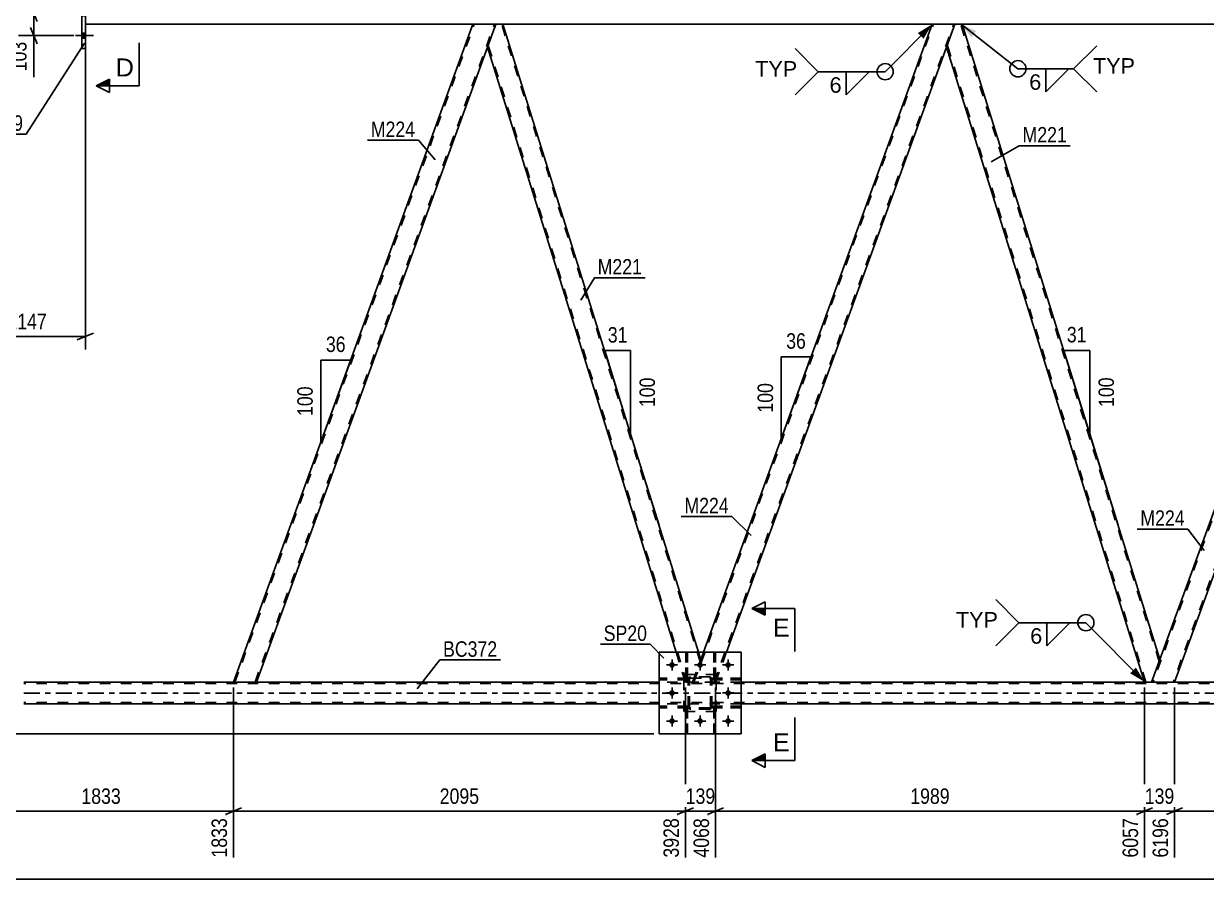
# Model space of a CAD drawing. Header units: millimetres. Extents: x 0 to 841, y 0 to 594.
# Drawn here: x 110 to 329.3, y 302.4 to 461.1 of the extents above; entities that cross this region are included whole.
import ezdxf

# ---------------------------------------------------------------- set-up
doc = ezdxf.new("R2010")
doc.units = ezdxf.units.MM
doc.linetypes.add('DXK_LINE_DOT2', pattern=[3.9198, 1.9599, -1.9599])
doc.linetypes.add('DXK_LINE_DOT3', pattern=[5.9187, 2.979, -0.9799, 0.9799, -0.9799])
doc.styles.add('Arial', font='ARIAL.TTF', dxfattribs={"height": 0.2})
doc.styles.add('Arial Narrow', font='ARIALN.TTF', dxfattribs={"height": 0.2})

# ---------------------------------------------------------------- blocks, each defined once
blk = doc.blocks.new('Part-318893565-3377 - 3250')
at = {"color": 2, "linetype": 'Continuous'}
for p, q in [((197.55, 460.98), (196, 456.73)), ((198.87, 460.98), (197.55, 460.98)), ((235.15, 344.59), (198.87, 460.98)), ((230.96, 344.59), (196, 456.73))]:
    blk.add_line(p, q, dxfattribs=at)
at = {"color": 7, "linetype": 'DXK_LINE_DOT2'}
for p, q in [((235.43, 342.86), (198.62, 460.98)), ((232.96, 338.98), (196.14, 457.1)), ((232.7, 338.98), (230.96, 344.59)), ((235.57, 343.23), (235.15, 344.59)), ((234.02, 338.98), (235.57, 343.23)), ((232.7, 338.98), (234.02, 338.98))]:
    blk.add_line(p, q, dxfattribs=at)
blk = doc.blocks.new('Part-318893565-3392 - 3250')
at = {"color": 2, "linetype": 'Continuous'}
for p, q in [((148.89, 338.98), (193.29, 460.98)), ((197.55, 460.98), (193.29, 460.98)), ((153.14, 338.98), (196, 456.73)), ((152.83, 338.98), (148.89, 338.98)), ((153.11, 338.98), (152.83, 338.98)), ((153.14, 338.98), (153.11, 338.98))]:
    blk.add_line(p, q, dxfattribs=at)
at = {"color": 7, "linetype": 'DXK_LINE_DOT2'}
for p, q in [((149.14, 338.98), (193.55, 460.98)), ((152.89, 338.98), (197.29, 460.98)), ((196, 456.73), (197.55, 460.98)), ((152.83, 338.98), (152.99, 338.98))]:
    blk.add_line(p, q, dxfattribs=at)
blk = doc.blocks.new('Part-318893565-3621 - 3250')
at = {"color": 7, "linetype": 'DXK_LINE_DOT2'}
for p, q in [((233.22, 339.75), (227.82, 339.75)), ((227.82, 339.75), (227.82, 339.43)), ((233.22, 339.43), (227.82, 339.43)), ((232.62, 339.43), (232.62, 339.75)), ((233.22, 339.43), (233.22, 339.75))]:
    blk.add_line(p, q, dxfattribs=at)
blk = doc.blocks.new('Part-318893565-3443 - 3250')
at = {"color": 2, "linetype": 'Continuous'}
for p, q in [((148.89, 338.98), (110.03, 338.98)), ((227.82, 338.98), (153.14, 338.98)), ((317.84, 338.98), (243.02, 338.98)), ((398.09, 338.98), (323.41, 338.98)), ((227.82, 334.98), (110.03, 334.98)), ((398.09, 334.98), (243.02, 334.98))]:
    blk.add_line(p, q, dxfattribs=at)
at = {"color": 7, "linetype": 'DXK_LINE_DOT2'}
for p, q in [((717.95, 338.74), (110.03, 338.74)), ((153.14, 338.98), (148.89, 338.98)), ((243.02, 338.98), (227.82, 338.98)), ((323.41, 338.98), (317.84, 338.98)), ((717.95, 335.22), (110.03, 335.22)), ((243.02, 334.98), (227.82, 334.98))]:
    blk.add_line(p, q, dxfattribs=at)
at = {"color": 7, "linetype": 'DXK_LINE_DOT3'}
blk.add_line((110.03, 336.98), (717.95, 336.98), dxfattribs=at)
blk = doc.blocks.new('Part-318893565-3609 - 3250')
at = {"color": 7, "linetype": 'DXK_LINE_DOT2'}
for p, q in [((232.78, 339.74), (232.78, 344.59)), ((232.78, 344.59), (233.1, 344.59)), ((233.1, 344.59), (233.1, 339.74)), ((232.78, 340.34), (233.1, 340.34)), ((233.1, 339.74), (232.78, 339.74))]:
    blk.add_line(p, q, dxfattribs=at)
blk = doc.blocks.new('Part-318893565-3587 - 3250')
at = {"color": 7, "linetype": 'DXK_LINE_DOT2'}
for p, q in [((233.52, 339.95), (233.7, 339.99)), ((233.7, 339.99), (233.52, 339.95)), ((237.14, 339.99), (233.7, 339.99)), ((237.14, 339.99), (237.33, 339.95)), ((237.33, 339.95), (237.14, 339.99)), ((233.22, 339.51), (233.26, 339.69)), ((233.26, 339.69), (233.22, 339.51)), ((233.22, 334.47), (233.22, 339.51)), ((233.46, 339.51), (233.48, 339.6)), ((233.46, 334.47), (233.46, 339.51)), ((233.48, 339.6), (233.53, 339.68)), ((233.53, 339.68), (233.61, 339.73)), ((233.61, 339.73), (233.7, 339.75)), ((233.7, 339.75), (237.14, 339.75)), ((237.14, 339.75), (237.23, 339.73)), ((237.23, 339.73), (237.31, 339.68)), ((237.31, 339.68), (237.36, 339.6)), ((237.36, 339.6), (237.38, 339.51)), ((237.38, 334.47), (237.38, 339.51)), ((237.59, 339.69), (237.62, 339.51)), ((237.62, 339.51), (237.59, 339.69)), ((237.62, 334.47), (237.62, 339.51)), ((233.26, 334.28), (233.22, 334.47)), ((233.22, 334.47), (233.26, 334.28)), ((233.48, 334.37), (233.46, 334.47)), ((233.53, 334.3), (233.48, 334.37)), ((233.7, 333.99), (233.52, 334.02)), ((233.52, 334.02), (233.7, 333.99)), ((233.61, 334.24), (233.53, 334.3)), ((233.7, 334.23), (233.61, 334.24)), ((237.14, 334.23), (233.7, 334.23)), ((237.14, 333.99), (233.7, 333.99)), ((237.23, 334.24), (237.14, 334.23)), ((237.33, 334.02), (237.14, 333.99)), ((237.14, 333.99), (237.33, 334.02)), ((237.31, 334.3), (237.23, 334.24)), ((237.36, 334.37), (237.31, 334.3)), ((237.38, 334.47), (237.36, 334.37)), ((237.62, 334.47), (237.59, 334.28)), ((237.59, 334.28), (237.62, 334.47))]:
    blk.add_line(p, q, dxfattribs=at)
at = {"color": 7, "linetype": 'DXK_LINE_DOT3'}
blk.add_line((235.42, 336.99), (235.42, 336.99), dxfattribs=at)
at = {"color": 7, "linetype": 'DXK_LINE_DOT2'}
for centre, start, end in [((233.7, 339.51), 112.5, 157.5), ((233.7, 339.51), 112.5, 157.5), ((237.14, 339.51), 22.5, 67.5), ((237.14, 339.51), 22.5, 67.5), ((233.7, 334.47), 202.5, 247.5), ((233.7, 334.47), 202.5, 247.5), ((237.14, 334.47), 292.5, 337.5), ((237.14, 334.47), 292.5, 337.5)]:
    blk.add_arc(centre, 0.48, start, end, dxfattribs=at)
blk = doc.blocks.new('Part-318893565-3475 - 3250')
at = {"color": 7, "linetype": 'DXK_LINE_DOT2'}
for p, q in [((238.3, 334.22), (237.98, 334.22)), ((237.98, 334.22), (237.98, 329.39)), ((237.98, 333.62), (238.3, 333.62)), ((238.3, 329.39), (238.3, 334.22)), ((237.98, 329.39), (238.3, 329.39))]:
    blk.add_line(p, q, dxfattribs=at)
blk = doc.blocks.new('Part-318893565-3476 - 3250')
at = {"color": 7, "linetype": 'DXK_LINE_DOT2'}
for p, q in [((233.1, 334.22), (232.78, 334.22)), ((232.78, 334.22), (232.78, 329.39)), ((232.78, 333.62), (233.1, 333.62)), ((233.1, 329.39), (233.1, 334.22)), ((232.78, 329.39), (233.1, 329.39))]:
    blk.add_line(p, q, dxfattribs=at)
blk = doc.blocks.new('Bolt-318893565-3637 - 3250')
at = {"linetype": 'Continuous'}
for points in [[(230.74, 342.19, -1), (229.7, 342.19, -1)], [(235.94, 342.19, -1), (234.9, 342.19, -1)], [(241.14, 342.19, -1), (240.1, 342.19, -1)], [(230.74, 336.99, -1), (229.7, 336.99, -1)], [(241.14, 336.99, -1), (240.1, 336.99, -1)], [(230.74, 331.79, -1), (229.7, 331.79, -1)], [(235.94, 331.79, -1), (234.9, 331.79, -1)], [(241.14, 331.79, -1), (240.1, 331.79, -1)]]:
    blk.add_hatch(color=1, dxfattribs=at).paths.add_polyline_path(points)
at = {"color": 1, "linetype": 'Continuous'}
for p, q in [((231.26, 342.19), (229.18, 342.19)), ((230.22, 343.23), (230.22, 341.15)), ((236.46, 342.19), (234.38, 342.19)), ((235.42, 343.23), (235.42, 341.15)), ((241.66, 342.19), (239.58, 342.19)), ((240.62, 343.23), (240.62, 341.15)), ((230.22, 338.03), (230.22, 335.95)), ((240.62, 338.03), (240.62, 335.95)), ((231.26, 336.99), (229.18, 336.99)), ((241.66, 336.99), (239.58, 336.99)), ((231.26, 331.79), (229.18, 331.79)), ((230.22, 332.83), (230.22, 330.75)), ((236.46, 331.79), (234.38, 331.79)), ((235.42, 332.83), (235.42, 330.75)), ((241.66, 331.79), (239.58, 331.79)), ((240.62, 332.83), (240.62, 330.75))]:
    blk.add_line(p, q, dxfattribs=at)
blk = doc.blocks.new('Part-318893565-3631 - 3250')
at = {"color": 7, "linetype": 'DXK_LINE_DOT2'}
for p, q in [((233.22, 339.75), (227.82, 339.75)), ((227.82, 339.43), (227.82, 339.75)), ((233.22, 339.43), (227.82, 339.43)), ((232.62, 339.43), (232.62, 339.75)), ((233.22, 339.75), (233.22, 339.43))]:
    blk.add_line(p, q, dxfattribs=at)
blk = doc.blocks.new('Part-318893565-3627 - 3250')
at = {"color": 7, "linetype": 'DXK_LINE_DOT2'}
for p, q in [((243.02, 339.75), (237.62, 339.75)), ((237.62, 339.75), (237.62, 339.43)), ((237.62, 339.43), (243.02, 339.43)), ((238.22, 339.43), (238.22, 339.75)), ((243.02, 339.43), (243.02, 339.75))]:
    blk.add_line(p, q, dxfattribs=at)
blk = doc.blocks.new('Part-318893565-3511 - 3250')
at = {"color": 7, "linetype": 'DXK_LINE_DOT2'}
for p, q in [((237.98, 344.59), (237.98, 339.74)), ((238.3, 344.59), (237.98, 344.59)), ((238.3, 339.74), (238.3, 344.59)), ((237.98, 340.34), (238.3, 340.34)), ((237.98, 339.74), (238.3, 339.74))]:
    blk.add_line(p, q, dxfattribs=at)
blk = doc.blocks.new('Part-318893565-3512 - 3250')
at = {"color": 7, "linetype": 'DXK_LINE_DOT2'}
for p, q in [((232.78, 344.59), (232.78, 339.74)), ((233.1, 344.59), (232.78, 344.59)), ((233.1, 339.74), (233.1, 344.59)), ((232.78, 340.34), (233.1, 340.34)), ((232.78, 339.74), (233.1, 339.74))]:
    blk.add_line(p, q, dxfattribs=at)
blk = doc.blocks.new('Part-318893565-3517 - 3250')
at = {"color": 2, "linetype": 'Continuous'}
for p, q in [((121.43, 469.48), (120.79, 469.48)), ((120.79, 456.48), (120.79, 469.48)), ((121.43, 469.48), (121.43, 456.48)), ((121.43, 456.48), (120.79, 456.48))]:
    blk.add_line(p, q, dxfattribs=at)
blk = doc.blocks.new('Part-318893565-3518 - 3250')
at = {"color": 7, "linetype": 'DXK_LINE_DOT2'}
for p, q in [((238.42, 340.39), (232.42, 340.39)), ((232.42, 333.59), (232.42, 340.39)), ((238.42, 333.59), (238.42, 340.39)), ((238.42, 333.59), (232.42, 333.59))]:
    blk.add_line(p, q, dxfattribs=at)
blk = doc.blocks.new('Part-318893565-3519 - 3250')
at = {"color": 7, "linetype": 'DXK_LINE_DOT2'}
for p, q in [((233.52, 339.95), (233.7, 339.99)), ((233.7, 339.99), (233.52, 339.95)), ((237.14, 339.99), (233.7, 339.99)), ((237.14, 339.99), (237.33, 339.95)), ((237.33, 339.95), (237.14, 339.99)), ((233.22, 339.51), (233.26, 339.69)), ((233.26, 339.69), (233.22, 339.51)), ((233.22, 334.47), (233.22, 339.51)), ((233.46, 339.51), (233.48, 339.6)), ((233.46, 334.47), (233.46, 339.51)), ((233.48, 339.6), (233.53, 339.68)), ((233.53, 339.68), (233.61, 339.73)), ((233.61, 339.73), (233.7, 339.75)), ((233.7, 339.75), (237.14, 339.75)), ((237.14, 339.75), (237.23, 339.73)), ((237.23, 339.73), (237.31, 339.68)), ((237.31, 339.68), (237.36, 339.6)), ((237.36, 339.6), (237.38, 339.51)), ((237.38, 334.47), (237.38, 339.51)), ((237.59, 339.69), (237.62, 339.51)), ((237.62, 339.51), (237.59, 339.69)), ((237.62, 334.47), (237.62, 339.51)), ((233.26, 334.28), (233.22, 334.47)), ((233.22, 334.47), (233.26, 334.28)), ((233.48, 334.37), (233.46, 334.47)), ((233.53, 334.3), (233.48, 334.37)), ((233.7, 333.99), (233.52, 334.02)), ((233.52, 334.02), (233.7, 333.99)), ((233.61, 334.24), (233.53, 334.3)), ((233.7, 334.23), (233.61, 334.24)), ((237.14, 334.23), (233.7, 334.23)), ((237.14, 333.99), (233.7, 333.99)), ((237.23, 334.24), (237.14, 334.23)), ((237.33, 334.02), (237.14, 333.99)), ((237.14, 333.99), (237.33, 334.02)), ((237.31, 334.3), (237.23, 334.24)), ((237.36, 334.37), (237.31, 334.3)), ((237.38, 334.47), (237.36, 334.37)), ((237.62, 334.47), (237.59, 334.28)), ((237.59, 334.28), (237.62, 334.47))]:
    blk.add_line(p, q, dxfattribs=at)
at = {"color": 7, "linetype": 'DXK_LINE_DOT3'}
blk.add_line((235.42, 336.99), (235.42, 336.99), dxfattribs=at)
at = {"color": 7, "linetype": 'DXK_LINE_DOT2'}
for centre, start, end in [((233.7, 339.51), 112.5, 157.5), ((233.7, 339.51), 112.5, 157.5), ((237.14, 339.51), 22.5, 67.5), ((237.14, 339.51), 22.5, 67.5), ((233.7, 334.47), 202.5, 247.5), ((233.7, 334.47), 202.5, 247.5), ((237.14, 334.47), 292.5, 337.5), ((237.14, 334.47), 292.5, 337.5)]:
    blk.add_arc(centre, 0.48, start, end, dxfattribs=at)
blk = doc.blocks.new('Part-318893565-3529 - 3250')
at = {"color": 7, "linetype": 'DXK_LINE_DOT2'}
for p, q in [((233.22, 334.55), (227.82, 334.55)), ((227.82, 334.55), (227.82, 334.23)), ((233.22, 334.23), (227.82, 334.23)), ((232.62, 334.23), (232.62, 334.55)), ((233.22, 334.23), (233.22, 334.55))]:
    blk.add_line(p, q, dxfattribs=at)
blk = doc.blocks.new('Part-318893565-3534 - 3250')
at = {"color": 2, "linetype": 'Continuous'}
for p, q in [((243.02, 344.59), (227.82, 344.59)), ((227.82, 344.59), (227.82, 329.39)), ((243.02, 344.59), (243.02, 329.39)), ((243.02, 329.39), (227.82, 329.39))]:
    blk.add_line(p, q, dxfattribs=at)
blk = doc.blocks.new('Part-318893565-3537 - 3250')
at = {"color": 7, "linetype": 'DXK_LINE_DOT2'}
for p, q in [((237.98, 339.74), (237.98, 344.59)), ((237.98, 344.59), (238.3, 344.59)), ((238.3, 344.59), (238.3, 339.74)), ((237.98, 340.34), (238.3, 340.34)), ((238.3, 339.74), (237.98, 339.74))]:
    blk.add_line(p, q, dxfattribs=at)
blk = doc.blocks.new('Part-318893565-3659 - 3250')
at = {"color": 7, "linetype": 'DXK_LINE_DOT2'}
for p, q in [((121.43, 460.98), (121.43, 464.98)), ((198.87, 460.98), (193.29, 460.98)), ((284, 460.98), (278.43, 460.98))]:
    blk.add_line(p, q, dxfattribs=at)
at = {"color": 2, "linetype": 'Continuous'}
for p, q in [((193.29, 460.98), (121.43, 460.98)), ((278.43, 460.98), (198.87, 460.98)), ((363.56, 460.98), (284, 460.98))]:
    blk.add_line(p, q, dxfattribs=at)
blk = doc.blocks.new('Part-318893565-3542 - 3250')
at = {"color": 7, "linetype": 'DXK_LINE_DOT2'}
for p, q in [((234.28, 338.98), (278.68, 460.98)), ((238.02, 338.98), (282.43, 460.98)), ((282.68, 460.98), (281.14, 456.73)), ((234.02, 338.98), (236.06, 344.59)), ((238.28, 338.98), (240.32, 344.59)), ((238.28, 338.98), (234.02, 338.98))]:
    blk.add_line(p, q, dxfattribs=at)
at = {"color": 2, "linetype": 'Continuous'}
for p, q in [((236.06, 344.59), (278.43, 460.98)), ((278.43, 460.98), (282.68, 460.98)), ((240.32, 344.59), (281.14, 456.73))]:
    blk.add_line(p, q, dxfattribs=at)
blk = doc.blocks.new('Part-318893565-3572 - 3250')
at = {"color": 7, "linetype": 'DXK_LINE_DOT2'}
for p, q in [((227.82, 344.59), (243.02, 344.59)), ((227.82, 344.59), (227.82, 329.39)), ((243.02, 344.59), (243.02, 329.39)), ((227.82, 329.39), (243.02, 329.39))]:
    blk.add_line(p, q, dxfattribs=at)
blk = doc.blocks.new('Part-318893565-3582 - 3250')
at = {"color": 2, "linetype": 'Continuous'}
for p, q in [((282.68, 460.98), (281.14, 456.73)), ((284, 460.98), (282.68, 460.98)), ((320.7, 343.23), (284, 460.98)), ((317.84, 338.98), (281.14, 456.73)), ((319.16, 338.98), (320.7, 343.23)), ((319.16, 338.98), (317.84, 338.98))]:
    blk.add_line(p, q, dxfattribs=at)
at = {"color": 7, "linetype": 'DXK_LINE_DOT2'}
for p, q in [((320.57, 342.86), (283.75, 460.98)), ((318.09, 338.98), (281.27, 457.1))]:
    blk.add_line(p, q, dxfattribs=at)
blk = doc.blocks.new('Part-318893565-3588 - 3250')
at = {"color": 7, "linetype": 'DXK_LINE_DOT2'}
for p, q in [((238.42, 340.39), (232.42, 340.39)), ((232.42, 333.59), (232.42, 340.39)), ((238.42, 333.59), (238.42, 340.39)), ((238.42, 333.59), (232.42, 333.59))]:
    blk.add_line(p, q, dxfattribs=at)
blk = doc.blocks.new('Part-318893565-3589 - 3250')
at = {"color": 7, "linetype": 'DXK_LINE_DOT2'}
for p, q in [((237.62, 339.43), (237.62, 339.75)), ((237.62, 339.75), (243.02, 339.75)), ((243.02, 339.43), (237.62, 339.43)), ((238.22, 339.43), (238.22, 339.75)), ((243.02, 339.75), (243.02, 339.43))]:
    blk.add_line(p, q, dxfattribs=at)
blk = doc.blocks.new('Bolt-318893565-3594 - 3250')
at = {"linetype": 'Continuous'}
for points in [[(121.43, 466.64), (121.43, 467.52), (120.79, 467.52), (120.79, 466.64)], [(121.43, 466.64), (121.43, 467.52), (120.79, 467.52), (120.79, 466.64)], [(121.43, 466.64), (121.43, 467.52), (120.79, 467.52), (120.79, 466.64)], [(121.43, 462.54), (121.43, 463.42), (120.79, 463.42), (120.79, 462.54)], [(121.43, 462.54), (121.43, 463.42), (120.79, 463.42), (120.79, 462.54)], [(121.43, 458.44), (121.43, 459.32), (120.79, 459.32), (120.79, 458.44)], [(121.43, 458.44), (121.43, 459.32), (120.79, 459.32), (120.79, 458.44)], [(121.43, 458.44), (121.43, 459.32), (120.79, 459.32), (120.79, 458.44)]]:
    blk.add_hatch(color=1, dxfattribs=at).paths.add_polyline_path(points)
at = {"color": 1, "linetype": 'Continuous'}
for p, q in [((120.79, 467.52), (121.43, 467.52)), ((120.79, 467.52), (121.43, 467.52)), ((120.79, 467.52), (121.43, 467.52)), ((119.63, 467.08), (122.95, 467.08)), ((119.63, 467.08), (122.95, 467.08)), ((119.63, 467.08), (122.95, 467.08)), ((120.79, 466.64), (121.43, 466.64)), ((120.79, 466.64), (121.43, 466.64)), ((120.79, 466.64), (121.43, 466.64)), ((119.63, 462.98), (122.95, 462.98)), ((119.63, 462.98), (122.95, 462.98)), ((120.79, 463.42), (121.43, 463.42)), ((120.79, 463.42), (121.43, 463.42)), ((120.79, 462.54), (121.43, 462.54)), ((120.79, 462.54), (121.43, 462.54)), ((119.63, 458.88), (122.95, 458.88)), ((119.63, 458.88), (122.95, 458.88)), ((119.63, 458.88), (122.95, 458.88)), ((120.79, 459.32), (121.43, 459.32)), ((120.79, 459.32), (121.43, 459.32)), ((120.79, 459.32), (121.43, 459.32)), ((120.79, 458.44), (121.43, 458.44)), ((120.79, 458.44), (121.43, 458.44)), ((120.79, 458.44), (121.43, 458.44))]:
    blk.add_line(p, q, dxfattribs=at)
blk = doc.blocks.new('Part-318893565-3602 - 3250')
at = {"color": 7, "linetype": 'DXK_LINE_DOT2'}
for p, q in [((237.62, 334.23), (237.62, 334.55)), ((237.62, 334.55), (243.02, 334.55)), ((243.02, 334.23), (237.62, 334.23)), ((238.22, 334.23), (238.22, 334.55)), ((243.02, 334.55), (243.02, 334.23))]:
    blk.add_line(p, q, dxfattribs=at)
blk = doc.blocks.new('Part-318893565-3612 - 3250')
at = {"color": 7, "linetype": 'DXK_LINE_DOT2'}
for p, q in [((237.98, 329.39), (237.98, 334.22)), ((237.98, 334.22), (238.3, 334.22)), ((237.98, 333.62), (238.3, 333.62)), ((238.3, 334.22), (238.3, 329.39)), ((238.3, 329.39), (237.98, 329.39))]:
    blk.add_line(p, q, dxfattribs=at)
blk = doc.blocks.new('Part-318893565-3615 - 3250')
at = {"color": 7, "linetype": 'DXK_LINE_DOT2'}
for p, q in [((232.78, 329.39), (232.78, 334.22)), ((232.78, 334.22), (233.1, 334.22)), ((232.78, 333.62), (233.1, 333.62)), ((233.1, 334.22), (233.1, 329.39)), ((233.1, 329.39), (232.78, 329.39))]:
    blk.add_line(p, q, dxfattribs=at)
blk = doc.blocks.new('Part-318893565-3618 - 3250')
at = {"color": 7, "linetype": 'DXK_LINE_DOT2'}
for p, q in [((243.02, 334.55), (237.62, 334.55)), ((237.62, 334.55), (237.62, 334.23)), ((237.62, 334.23), (243.02, 334.23)), ((238.22, 334.23), (238.22, 334.55)), ((243.02, 334.23), (243.02, 334.55))]:
    blk.add_line(p, q, dxfattribs=at)
blk = doc.blocks.new('Part-318893565-3632 - 3250')
at = {"color": 7, "linetype": 'DXK_LINE_DOT2'}
for p, q in [((233.22, 334.55), (227.82, 334.55)), ((227.82, 334.23), (227.82, 334.55)), ((233.22, 334.23), (227.82, 334.23)), ((232.62, 334.23), (232.62, 334.55)), ((233.22, 334.55), (233.22, 334.23))]:
    blk.add_line(p, q, dxfattribs=at)
blk = doc.blocks.new('Bolt-318893565-3638 - 3250')
at = {"color": 1, "linetype": 'Continuous'}
for p, q in [((229.18, 342.19), (229.87, 342.19)), ((230.22, 343.23), (230.22, 342.53)), ((231.26, 342.19), (230.57, 342.19)), ((234.38, 342.19), (235.07, 342.19)), ((235.42, 343.23), (235.42, 342.53)), ((236.46, 342.19), (235.77, 342.19)), ((239.58, 342.19), (240.27, 342.19)), ((240.62, 343.23), (240.62, 342.53)), ((241.66, 342.19), (240.97, 342.19)), ((230.22, 341.15), (230.22, 341.84)), ((235.42, 341.15), (235.42, 341.84)), ((240.62, 341.15), (240.62, 341.84)), ((230.22, 338.03), (230.22, 337.33)), ((240.62, 338.03), (240.62, 337.33)), ((229.18, 336.99), (229.87, 336.99)), ((230.22, 335.95), (230.22, 336.64)), ((231.26, 336.99), (230.57, 336.99)), ((239.58, 336.99), (240.27, 336.99)), ((240.62, 335.95), (240.62, 336.64)), ((241.66, 336.99), (240.97, 336.99)), ((229.18, 331.79), (229.87, 331.79)), ((230.22, 332.83), (230.22, 332.13)), ((230.22, 330.75), (230.22, 331.44)), ((231.26, 331.79), (230.57, 331.79)), ((234.38, 331.79), (235.07, 331.79)), ((235.42, 332.83), (235.42, 332.13)), ((235.42, 330.75), (235.42, 331.44)), ((236.46, 331.79), (235.77, 331.79)), ((239.58, 331.79), (240.27, 331.79)), ((240.62, 332.83), (240.62, 332.13)), ((240.62, 330.75), (240.62, 331.44)), ((241.66, 331.79), (240.97, 331.79))]:
    blk.add_line(p, q, dxfattribs=at)
blk = doc.blocks.new('Part-318893565-3644 - 3250')
at = {"color": 7, "linetype": 'DXK_LINE_DOT2'}
for p, q in [((363.82, 460.98), (319.41, 338.98)), ((367.56, 460.98), (323.16, 338.98)), ((367.82, 460.98), (366.27, 456.73)), ((319.16, 338.98), (320.7, 343.23)), ((323.1, 338.98), (323.26, 338.98))]:
    blk.add_line(p, q, dxfattribs=at)
at = {"color": 2, "linetype": 'Continuous'}
for p, q in [((363.56, 460.98), (320.7, 343.23)), ((367.82, 460.98), (363.56, 460.98)), ((366.27, 456.73), (323.41, 338.98)), ((323.1, 338.98), (319.16, 338.98)), ((323.37, 338.98), (323.1, 338.98)), ((323.41, 338.98), (323.37, 338.98))]:
    blk.add_line(p, q, dxfattribs=at)
blk = doc.blocks.new('StraightDimension-318893565-4347 - 3250')
at = {"color": 7, "linetype": 'Continuous'}
for p, q in [((71.79, 471.81), (70.59, 474.81)), ((124.39, 473.31), (68.34, 473.31)), ((71.19, 329.39), (71.19, 473.31)), ((226.82, 329.39), (68.34, 329.39)), ((70.59, 330.89), (71.79, 327.89))]:
    blk.add_line(p, q, dxfattribs=at)
at = {"color": 0}
blk.add_wipeout([(70.44, 405.6), (66.24, 405.6), (66.24, 397.09), (70.44, 397.09)], dxfattribs=at)
at = {"color": 3, "style": 'Arial Narrow'}
blk.add_text('3598', height=2.863, rotation=90.0002, dxfattribs=at).set_placement((69.84, 397.69))
blk = doc.blocks.new('AngleDimension-318893565-11065 - 3250')
at = {"color": 7, "linetype": 'Continuous'}
for p, q in [((307.67, 400.51), (302.85, 400.51)), ((307.67, 385.04), (302.85, 400.51)), ((307.67, 385.04), (307.67, 400.51)), ((312.95, 368.11), (307.67, 385.04))]:
    blk.add_line(p, q, dxfattribs=at)
at = {"color": 0}
for points in [[(307.69, 401.41), (307.69, 405.61), (302.83, 405.61), (302.83, 401.41)], [(312.77, 396.12), (308.57, 396.12), (308.57, 389.43), (312.77, 389.43)]]:
    blk.add_wipeout(points, dxfattribs=at)
at = {"color": 3, "style": 'Arial Narrow'}
blk.add_text('31', height=2.863, dxfattribs=at).set_placement((303.43, 402.01))
blk.add_text('100', height=2.863, rotation=90.0002, dxfattribs=at).set_placement((312.17, 390.03))
blk = doc.blocks.new('StraightDimension-318893565-4085 - 3250')
at = {"color": 7, "linetype": 'Continuous'}
for p, q in [((323.41, 337.98), (323.41, 306.47)), ((402.97, 337.98), (402.97, 306.47)), ((324.91, 315.68), (321.91, 314.48)), ((323.41, 315.08), (402.97, 315.08)), ((401.47, 314.48), (404.47, 315.68))]:
    blk.add_line(p, q, dxfattribs=at)
at = {"color": 0}
blk.add_wipeout([(367.45, 315.83), (367.45, 320.03), (358.94, 320.03), (358.94, 315.83)], dxfattribs=at)
at = {"color": 0, "linetype": 'Continuous'}
blk.add_wipeout([(402.37, 314.38), (398.17, 314.38), (398.17, 305.87), (402.37, 305.87)], dxfattribs=at)
at = {"color": 3, "style": 'Arial Narrow'}
blk.add_text('1989', height=2.863, dxfattribs=at).set_placement((359.54, 316.43))
at = {"color": 3, "linetype": 'Continuous', "style": 'Arial Narrow'}
blk.add_text('8185', height=2.863, rotation=90.0002, dxfattribs=at).set_placement((401.77, 306.47))
blk = doc.blocks.new('AngleDimension-318893565-3979 - 3250')
at = {"color": 7, "linetype": 'Continuous'}
for p, q in [((222.55, 400.47), (217.73, 400.47)), ((222.55, 385), (217.73, 400.47)), ((222.55, 385), (222.55, 400.47)), ((227.81, 368.11), (222.55, 385))]:
    blk.add_line(p, q, dxfattribs=at)
at = {"color": 0}
for points in [[(222.57, 401.37), (222.57, 405.57), (217.71, 405.57), (217.71, 401.37)], [(227.65, 396.08), (223.45, 396.08), (223.45, 389.4), (227.65, 389.4)]]:
    blk.add_wipeout(points, dxfattribs=at)
at = {"color": 3, "style": 'Arial Narrow'}
blk.add_text('31', height=2.863, dxfattribs=at).set_placement((218.31, 401.97))
blk.add_text('100', height=2.863, rotation=90.0002, dxfattribs=at).set_placement((227.05, 390))
blk = doc.blocks.new('StraightDimension-318893565-3990 - 3250')
at = {"color": 7, "linetype": 'Continuous'}
blk.add_line((99.17, 302.44), (769.97, 302.44), dxfattribs=at)
blk = doc.blocks.new('StraightDimension-318893565-4001 - 3250')
at = {"color": 7, "linetype": 'Continuous'}
for p, q in [((148.89, 337.98), (148.89, 306.47)), ((99.81, 329.48), (99.81, 311.95)), ((101.31, 315.68), (98.31, 314.48)), ((99.81, 315.08), (148.89, 315.08)), ((147.39, 314.48), (150.39, 315.68))]:
    blk.add_line(p, q, dxfattribs=at)
at = {"color": 0}
blk.add_wipeout([(128.61, 315.83), (128.61, 320.03), (120.09, 320.03), (120.09, 315.83)], dxfattribs=at)
at = {"color": 0, "linetype": 'Continuous'}
for points in [[(99.21, 314.38), (95.01, 314.38), (95.01, 311.35), (99.21, 311.35)], [(148.29, 314.38), (144.09, 314.38), (144.09, 305.87), (148.29, 305.87)]]:
    blk.add_wipeout(points, dxfattribs=at)
at = {"color": 3, "style": 'Arial Narrow'}
blk.add_text('1833', height=2.863, dxfattribs=at).set_placement((120.69, 316.43))
at = {"color": 3, "linetype": 'Continuous', "style": 'Arial Narrow'}
for s, height, p in [('0', 2.86, (98.61, 311.95)), ('1833', 2.863, (147.69, 306.47))]:
    blk.add_text(s, height=height, rotation=90.0002, dxfattribs=at).set_placement(p)
blk = doc.blocks.new('StraightDimension-318893565-4011 - 3250')
at = {"color": 7, "linetype": 'Continuous'}
for p, q in [((148.89, 337.98), (148.89, 306.47)), ((232.7, 337.98), (232.7, 306.47)), ((150.39, 315.68), (147.39, 314.48)), ((148.89, 315.08), (232.7, 315.08)), ((231.2, 314.48), (234.2, 315.68))]:
    blk.add_line(p, q, dxfattribs=at)
at = {"color": 0}
blk.add_wipeout([(195.05, 315.83), (195.05, 320.03), (186.54, 320.03), (186.54, 315.83)], dxfattribs=at)
at = {"color": 0, "linetype": 'Continuous'}
blk.add_wipeout([(232.1, 314.38), (227.9, 314.38), (227.9, 305.87), (232.1, 305.87)], dxfattribs=at)
at = {"color": 3, "style": 'Arial Narrow'}
blk.add_text('2095', height=2.863, dxfattribs=at).set_placement((187.14, 316.43))
at = {"color": 3, "linetype": 'Continuous', "style": 'Arial Narrow'}
blk.add_text('3928', height=2.863, rotation=90.0002, dxfattribs=at).set_placement((231.5, 306.47))
blk = doc.blocks.new('StraightDimension-318893565-4028 - 3250')
at = {"color": 7, "linetype": 'Continuous'}
for p, q in [((232.7, 337.98), (232.7, 306.47)), ((238.28, 337.98), (238.28, 306.47)), ((231.2, 314.48), (234.2, 315.68)), ((232.7, 315.08), (238.28, 315.08)), ((239.78, 315.68), (236.78, 314.48))]:
    blk.add_line(p, q, dxfattribs=at)
at = {"color": 0}
blk.add_wipeout([(238.83, 315.83), (238.83, 320.03), (232.15, 320.03), (232.15, 315.83)], dxfattribs=at)
at = {"color": 0, "linetype": 'Continuous'}
blk.add_wipeout([(237.68, 314.38), (233.48, 314.38), (233.48, 305.87), (237.68, 305.87)], dxfattribs=at)
at = {"color": 3, "style": 'Arial Narrow'}
blk.add_text('139', height=2.863, dxfattribs=at).set_placement((232.75, 316.43))
at = {"color": 3, "linetype": 'Continuous', "style": 'Arial Narrow'}
blk.add_text('4068', height=2.863, rotation=90.0002, dxfattribs=at).set_placement((237.08, 306.47))
blk = doc.blocks.new('StraightDimension-318893565-4047 - 3250')
at = {"color": 7, "linetype": 'Continuous'}
for p, q in [((238.28, 337.98), (238.28, 306.47)), ((317.84, 337.98), (317.84, 306.47)), ((239.78, 315.68), (236.78, 314.48)), ((238.28, 315.08), (317.84, 315.08)), ((316.34, 314.48), (319.34, 315.68))]:
    blk.add_line(p, q, dxfattribs=at)
at = {"color": 0}
blk.add_wipeout([(282.31, 315.83), (282.31, 320.03), (273.8, 320.03), (273.8, 315.83)], dxfattribs=at)
at = {"color": 0, "linetype": 'Continuous'}
blk.add_wipeout([(317.24, 314.38), (313.04, 314.38), (313.04, 305.87), (317.24, 305.87)], dxfattribs=at)
at = {"color": 3, "style": 'Arial Narrow'}
blk.add_text('1989', height=2.863, dxfattribs=at).set_placement((274.4, 316.43))
at = {"color": 3, "linetype": 'Continuous', "style": 'Arial Narrow'}
blk.add_text('6057', height=2.863, rotation=90.0002, dxfattribs=at).set_placement((316.64, 306.47))
blk = doc.blocks.new('StraightDimension-318893565-4066 - 3250')
at = {"color": 7, "linetype": 'Continuous'}
for p, q in [((317.84, 337.98), (317.84, 306.47)), ((323.41, 337.98), (323.41, 306.47)), ((316.34, 314.48), (319.34, 315.68)), ((317.84, 315.08), (323.41, 315.08)), ((324.91, 315.68), (321.91, 314.48))]:
    blk.add_line(p, q, dxfattribs=at)
at = {"color": 0}
blk.add_wipeout([(323.97, 315.83), (323.97, 320.03), (317.28, 320.03), (317.28, 315.83)], dxfattribs=at)
at = {"color": 0, "linetype": 'Continuous'}
blk.add_wipeout([(322.81, 314.38), (318.61, 314.38), (318.61, 305.87), (322.81, 305.87)], dxfattribs=at)
at = {"color": 3, "style": 'Arial Narrow'}
blk.add_text('139', height=2.863, dxfattribs=at).set_placement((317.88, 316.43))
at = {"color": 3, "linetype": 'Continuous', "style": 'Arial Narrow'}
blk.add_text('6196', height=2.863, rotation=90.0002, dxfattribs=at).set_placement((322.21, 306.47))
blk = doc.blocks.new('StraightDimension-318893565-4250 - 3250')
at = {"color": 7, "linetype": 'Continuous'}
for p, q in [((119.79, 462.98), (76.57, 462.98)), ((80.02, 461.48), (78.82, 464.48)), ((79.42, 336.98), (79.42, 462.98)), ((78.82, 338.48), (80.02, 335.48)), ((98.17, 336.98), (76.57, 336.98))]:
    blk.add_line(p, q, dxfattribs=at)
at = {"color": 0}
blk.add_wipeout([(78.67, 404.24), (74.47, 404.24), (74.47, 395.73), (78.67, 395.73)], dxfattribs=at)
at = {"color": 3, "style": 'Arial Narrow'}
blk.add_text('3150', height=2.863, rotation=90.0002, dxfattribs=at).set_placement((78.07, 396.33))
blk = doc.blocks.new('StraightDimension-318893565-4255 - 3250')
at = {"color": 7, "linetype": 'Continuous'}
for p, q in [((121.43, 459.98), (121.43, 400.7)), ((99.81, 339.98), (99.81, 405.95)), ((101.31, 403.7), (98.31, 402.5)), ((119.93, 402.5), (122.93, 403.7)), ((99.81, 403.1), (121.43, 403.1))]:
    blk.add_line(p, q, dxfattribs=at)
at = {"color": 0}
blk.add_wipeout([(114.88, 403.85), (114.88, 408.05), (106.37, 408.05), (106.37, 403.85)], dxfattribs=at)
at = {"color": 3, "style": 'Arial Narrow'}
blk.add_text('1147', height=2.863, dxfattribs=at).set_placement((106.97, 404.45))
blk = doc.blocks.new('StraightDimension-318893565-4304 - 3250')
at = {"color": 7, "linetype": 'Continuous'}
for p, q in [((119.29, 462.98), (109.02, 462.98)), ((111.27, 464.48), (112.47, 461.48)), ((111.87, 458.88), (111.87, 462.98)), ((119.29, 458.88), (109.02, 458.88)), ((112.47, 457.38), (111.27, 460.38))]:
    blk.add_line(p, q, dxfattribs=at)
at = {"color": 0}
blk.add_wipeout([(111.12, 458.36), (106.92, 458.36), (106.92, 451.67), (111.12, 451.67)], dxfattribs=at)
at = {"color": 7, "linetype": 'Continuous'}
blk.add_line((111.87, 458.88), (111.87, 451.15), dxfattribs=at)
blk.add_line((111.87, 458.88), (111.87, 451.15), dxfattribs=at)
at = {"color": 3, "style": 'Arial Narrow'}
blk.add_text('103', height=2.863, rotation=90.0002, dxfattribs=at).set_placement((110.52, 452.27))
blk = doc.blocks.new('AngleDimension-318893565-4502 - 3250')
at = {"color": 7, "linetype": 'Continuous'}
for p, q in [((165.09, 398.72), (170.63, 398.72)), ((165.09, 383.49), (170.63, 398.72)), ((165.09, 383.49), (165.09, 398.72)), ((165.47, 384.56), (170.63, 398.72))]:
    blk.add_line(p, q, dxfattribs=at)
at = {"color": 0}
for points in [[(170.29, 399.62), (170.29, 403.82), (165.43, 403.82), (165.43, 399.62)], [(164.19, 394.45), (159.99, 394.45), (159.99, 387.76), (164.19, 387.76)]]:
    blk.add_wipeout(points, dxfattribs=at)
at = {"color": 3, "style": 'Arial Narrow'}
blk.add_text('36', height=2.863, dxfattribs=at).set_placement((166.03, 400.22))
blk.add_text('100', height=2.863, rotation=90.0002, dxfattribs=at).set_placement((163.59, 388.36))
blk = doc.blocks.new('AngleDimension-318893565-11067 - 3250')
at = {"color": 7, "linetype": 'Continuous'}
for p, q in [((250.45, 399.33), (255.99, 399.33)), ((250.45, 384.11), (255.99, 399.33)), ((250.45, 384.11), (250.45, 399.33)), ((250.61, 384.56), (250.45, 384.11))]:
    blk.add_line(p, q, dxfattribs=at)
at = {"color": 0}
for points in [[(255.64, 400.23), (255.64, 404.43), (250.79, 404.43), (250.79, 400.23)], [(249.55, 395.06), (245.35, 395.06), (245.35, 388.38), (249.55, 388.38)]]:
    blk.add_wipeout(points, dxfattribs=at)
at = {"color": 3, "style": 'Arial Narrow'}
blk.add_text('36', height=2.863, dxfattribs=at).set_placement((251.39, 400.83))
blk.add_text('100', height=2.863, rotation=90.0002, dxfattribs=at).set_placement((248.95, 388.98))
blk = doc.blocks.new('Mark-318893565-3373 - 3250')
at = {"color": 0}
blk.add_wipeout([(224.66, 414.59), (224.66, 417.59), (216.43, 417.59), (216.43, 414.59)], dxfattribs=at)
blk.add_wipeout([(224.66, 414.59), (224.66, 417.59), (216.43, 417.59), (216.43, 414.59)], dxfattribs=at)
at = {"color": 30, "linetype": 'Continuous'}
for p, q in [((213.32, 409.86), (215.83, 413.99)), ((215.83, 413.99), (225.26, 413.99))]:
    blk.add_line(p, q, dxfattribs=at)
at = {"color": 3, "style": 'Arial Narrow'}
blk.add_text('M221', height=2.863, dxfattribs=at).set_placement((216.43, 414.59))
blk = doc.blocks.new('Mark-318893565-3388 - 3250')
at = {"color": 0}
blk.add_wipeout([(182.59, 440.08), (182.59, 443.08), (174.36, 443.08), (174.36, 440.08)], dxfattribs=at)
blk.add_wipeout([(182.59, 440.08), (182.59, 443.08), (174.36, 443.08), (174.36, 440.08)], dxfattribs=at)
at = {"color": 30, "linetype": 'Continuous'}
for p in [(173.76, 439.48), (186.28, 435.87)]:
    blk.add_line(p, (183.19, 439.48), dxfattribs=at)
at = {"color": 3, "style": 'Arial Narrow'}
blk.add_text('M224', height=2.863, dxfattribs=at).set_placement((174.36, 440.08))
blk = doc.blocks.new('Mark-318893565-3439 - 3250')
at = {"color": 0}
blk.add_wipeout([(197.81, 343.71), (197.81, 346.71), (187.76, 346.71), (187.76, 343.71)], dxfattribs=at)
blk.add_wipeout([(197.81, 343.71), (197.81, 346.71), (187.76, 346.71), (187.76, 343.71)], dxfattribs=at)
at = {"color": 30, "linetype": 'Continuous'}
for p, q in [((182.96, 337.76), (187.16, 343.11)), ((187.16, 343.11), (198.41, 343.11))]:
    blk.add_line(p, q, dxfattribs=at)
at = {"color": 3, "style": 'Arial Narrow'}
blk.add_text('BC372', height=2.863, dxfattribs=at).set_placement((187.76, 343.71))
blk = doc.blocks.new('Mark-318893565-3513 - 3250')
at = {"color": 0}
blk.add_wipeout([(109.88, 441.24), (109.88, 444.24), (101.84, 444.24), (101.84, 441.24)], dxfattribs=at)
blk.add_wipeout([(109.88, 441.24), (109.88, 444.24), (101.84, 444.24), (101.84, 441.24)], dxfattribs=at)
at = {"color": 30, "linetype": 'Continuous'}
for p in [(121.28, 457.49), (101.24, 440.64)]:
    blk.add_line(p, (110.48, 440.64), dxfattribs=at)
at = {"color": 3, "style": 'Arial Narrow'}
blk.add_text('SP19', height=2.863, dxfattribs=at).set_placement((101.84, 441.24))
blk = doc.blocks.new('Mark-318893565-3530 - 3250')
at = {"color": 0}
blk.add_wipeout([(225.59, 346.64), (225.59, 349.64), (217.55, 349.64), (217.55, 346.64)], dxfattribs=at)
blk.add_wipeout([(225.59, 346.64), (225.59, 349.64), (217.55, 349.64), (217.55, 346.64)], dxfattribs=at)
at = {"color": 30, "linetype": 'Continuous'}
for p in [(216.95, 346.04), (228.7, 343.46)]:
    blk.add_line(p, (226.19, 346.04), dxfattribs=at)
at = {"color": 3, "style": 'Arial Narrow'}
blk.add_text('SP20', height=2.863, dxfattribs=at).set_placement((217.55, 346.64))
blk = doc.blocks.new('Mark-318893565-3538 - 3250')
at = {"color": 0}
blk.add_wipeout([(240.74, 370.32), (240.74, 373.32), (232.52, 373.32), (232.52, 370.32)], dxfattribs=at)
blk.add_wipeout([(240.74, 370.32), (240.74, 373.32), (232.52, 373.32), (232.52, 370.32)], dxfattribs=at)
at = {"color": 30, "linetype": 'Continuous'}
for p in [(231.92, 369.72), (244.88, 366.19)]:
    blk.add_line(p, (241.34, 369.72), dxfattribs=at)
at = {"color": 3, "style": 'Arial Narrow'}
blk.add_text('M224', height=2.863, dxfattribs=at).set_placement((232.52, 370.32))
blk = doc.blocks.new('Mark-318893565-3578 - 3250')
at = {"color": 0}
blk.add_wipeout([(303.44, 439.07), (303.44, 442.07), (295.22, 442.07), (295.22, 439.07)], dxfattribs=at)
blk.add_wipeout([(303.44, 439.07), (303.44, 442.07), (295.22, 442.07), (295.22, 439.07)], dxfattribs=at)
at = {"color": 30, "linetype": 'Continuous'}
for p, q in [((289.42, 435.47), (294.62, 438.47)), ((294.62, 438.47), (304.04, 438.47))]:
    blk.add_line(p, q, dxfattribs=at)
at = {"color": 3, "style": 'Arial Narrow'}
blk.add_text('M221', height=2.863, dxfattribs=at).set_placement((295.22, 439.07))
blk = doc.blocks.new('Mark-318893565-3640 - 3250')
at = {"color": 0}
blk.add_wipeout([(325.29, 367.99), (325.29, 370.99), (317.07, 370.99), (317.07, 367.99)], dxfattribs=at)
blk.add_wipeout([(325.29, 367.99), (325.29, 370.99), (317.07, 370.99), (317.07, 367.99)], dxfattribs=at)
at = {"color": 30, "linetype": 'Continuous'}
for p in [(316.47, 367.39), (328.9, 363.39)]:
    blk.add_line(p, (325.89, 367.39), dxfattribs=at)
at = {"color": 3, "style": 'Arial Narrow'}
blk.add_text('M224', height=2.863, dxfattribs=at).set_placement((317.07, 367.99))
blk = doc.blocks.new('SectionMark-318893565-4685 - 3250')
at = {"linetype": 'Continuous'}
for points in [[(125.93, 485.07), (125.93, 483.82), (123.43, 485.07)], [(125.93, 450.81), (125.93, 449.56), (123.43, 449.56)]]:
    blk.add_hatch(color=6, dxfattribs=at).paths.add_polyline_path(points)
at = {"color": 6, "linetype": 'Continuous'}
for p, q in [((123.43, 485.07), (125.93, 486.32)), ((131.43, 485.07), (123.43, 485.07)), ((123.43, 485.07), (125.93, 483.82)), ((125.93, 483.82), (125.93, 486.32)), ((123.43, 449.56), (125.93, 450.81)), ((125.93, 450.81), (125.93, 448.31)), ((131.43, 449.56), (123.43, 449.56)), ((125.93, 448.31), (123.43, 449.56))]:
    blk.add_line(p, q, dxfattribs=at)
at = {"color": 0, "linetype": 'Continuous'}
for points in [[(130.43, 479.82), (130.43, 483.32), (127.06, 483.32), (127.06, 479.82)], [(130.43, 451.31), (130.43, 454.81), (127.06, 454.81), (127.06, 451.31)]]:
    blk.add_wipeout(points, dxfattribs=at)
at = {"color": 6, "linetype": 'Continuous'}
for p, q in [((131.43, 485.07), (131.43, 477.07)), ((131.43, 449.56), (131.43, 457.56))]:
    blk.add_line(p, q, dxfattribs=at)
at = {"color": 3, "linetype": 'Continuous', "style": 'Arial'}
for p in [(127.06, 479.82), (127.06, 451.31)]:
    blk.add_text('D', height=3.34, dxfattribs=at).set_placement(p)
blk = doc.blocks.new('SectionMark-318893565-4687 - 3250')
at = {"linetype": 'Continuous'}
for points in [[(247.52, 352.67), (247.52, 351.42), (245.02, 352.67)], [(247.52, 325.7), (247.52, 324.45), (245.02, 324.45)]]:
    blk.add_hatch(color=6, dxfattribs=at).paths.add_polyline_path(points)
at = {"color": 6, "linetype": 'Continuous'}
for p, q in [((245.02, 352.67), (247.52, 353.92)), ((247.52, 351.42), (247.52, 353.92)), ((253.02, 352.67), (245.02, 352.67)), ((245.02, 352.67), (247.52, 351.42)), ((245.02, 324.45), (247.52, 325.7)), ((247.52, 325.7), (247.52, 323.2)), ((253.02, 324.45), (245.02, 324.45)), ((247.52, 323.2), (245.02, 324.45))]:
    blk.add_line(p, q, dxfattribs=at)
at = {"color": 0, "linetype": 'Continuous'}
for points in [[(252.02, 347.42), (252.02, 350.92), (248.91, 350.92), (248.91, 347.42)], [(252.02, 326.2), (252.02, 329.7), (248.91, 329.7), (248.91, 326.2)]]:
    blk.add_wipeout(points, dxfattribs=at)
at = {"color": 6, "linetype": 'Continuous'}
for p, q in [((253.02, 352.67), (253.02, 344.67)), ((253.02, 324.45), (253.02, 332.45))]:
    blk.add_line(p, q, dxfattribs=at)
at = {"color": 3, "linetype": 'Continuous', "style": 'Arial'}
for p in [(248.91, 347.42), (248.91, 326.2)]:
    blk.add_text('E', height=3.34, dxfattribs=at).set_placement(p)
blk = doc.blocks.new('WeldMark-318893565-4693 - 3250')
at = {"linetype": 'Continuous'}
blk.add_hatch(color=30, dxfattribs=at).paths.add_polyline_path([(285.72, 458.54), (283.82, 460.98), (286.64, 459.73)])
at = {"color": 30, "linetype": 'Continuous'}
blk.add_line((283.82, 460.98), (294.36, 452.74), dxfattribs=at)
at = {"color": 3, "linetype": 'Continuous'}
for q in [(308.97, 457.02), (308.97, 448.45)]:
    blk.add_line((304.69, 452.74), q, dxfattribs=at)
blk.add_arc((294.36, 452.74), 1.5, 90, 270, dxfattribs=at)
at = {"color": 0}
blk.add_wipeout([(298.89, 448.64), (298.89, 452.04), (296.26, 452.04), (296.26, 448.64)], dxfattribs=at)
at = {"color": 30, "linetype": 'Continuous'}
blk.add_line((294.36, 452.74), (304.69, 452.74), dxfattribs=at)
at = {"color": 3, "linetype": 'Continuous'}
for p, q in [((299.55, 452.74), (303.83, 452.74)), ((303.83, 452.74), (299.55, 448.45)), ((299.55, 448.45), (299.55, 452.74))]:
    blk.add_line(p, q, dxfattribs=at)
blk.add_arc((294.36, 452.74), 1.5, 270, 90, dxfattribs=at)
at = {"color": 3, "style": 'Arial'}
blk.add_text('6', height=2.87, dxfattribs=at).set_placement((296.46, 448.84))
at = {"color": 0, "linetype": 'Continuous'}
blk.add_wipeout([(316.06, 451.84), (316.06, 454.84), (308.29, 454.84), (308.29, 451.84)], dxfattribs=at)
blk.add_wipeout([(316.06, 451.84), (316.06, 454.84), (308.29, 454.84), (308.29, 451.84)], dxfattribs=at)
at = {"color": 3, "linetype": 'Continuous', "style": 'Arial'}
blk.add_text('TYP', height=2.865, dxfattribs=at).set_placement((308.29, 451.84))
blk = doc.blocks.new('WeldMark-318893565-4708 - 3250')
at = {"linetype": 'Continuous'}
blk.add_hatch(color=30, dxfattribs=at).paths.add_polyline_path([(275.79, 459.36), (278.44, 460.97), (276.86, 458.31)])
at = {"color": 30, "linetype": 'Continuous'}
blk.add_line((278.44, 460.97), (269.75, 452.19), dxfattribs=at)
at = {"color": 3, "linetype": 'Continuous'}
for q in [(253.04, 456.47), (253.04, 447.9)]:
    blk.add_line((257.33, 452.19), q, dxfattribs=at)
for start, end in [(90, 270), (270, 90)]:
    blk.add_arc((269.75, 452.19), 1.5, start, end, dxfattribs=at)
at = {"color": 0}
blk.add_wipeout([(261.85, 448.09), (261.85, 451.49), (259.23, 451.49), (259.23, 448.09)], dxfattribs=at)
at = {"color": 30, "linetype": 'Continuous'}
blk.add_line((257.33, 452.19), (269.75, 452.19), dxfattribs=at)
at = {"color": 3, "linetype": 'Continuous'}
for p, q in [((262.51, 452.19), (266.79, 452.19)), ((266.79, 452.19), (262.51, 447.9)), ((262.51, 447.9), (262.51, 452.19))]:
    blk.add_line(p, q, dxfattribs=at)
at = {"color": 3, "style": 'Arial'}
blk.add_text('6', height=2.87, dxfattribs=at).set_placement((259.43, 448.29))
at = {"color": 0, "linetype": 'Continuous'}
blk.add_wipeout([(253.43, 451.29), (253.43, 454.29), (245.65, 454.29), (245.65, 451.29)], dxfattribs=at)
blk.add_wipeout([(253.43, 451.29), (253.43, 454.29), (245.65, 454.29), (245.65, 451.29)], dxfattribs=at)
at = {"color": 3, "linetype": 'Continuous', "style": 'Arial'}
blk.add_text('TYP', height=2.865, dxfattribs=at).set_placement((245.65, 451.29))
blk = doc.blocks.new('WeldMark-318893565-4722 - 3250')
at = {"linetype": 'Continuous'}
blk.add_hatch(color=30, dxfattribs=at).paths.add_polyline_path([(316.24, 341.72), (317.82, 339.06), (315.17, 340.66)])
at = {"color": 3, "linetype": 'Continuous'}
for q in [(290.26, 354.32), (290.26, 345.75)]:
    blk.add_line((294.54, 350.03), q, dxfattribs=at)
at = {"color": 30, "linetype": 'Continuous'}
blk.add_line((317.82, 339.06), (306.97, 350.03), dxfattribs=at)
at = {"color": 3, "linetype": 'Continuous'}
for start, end in [(90, 270), (270, 90)]:
    blk.add_arc((306.97, 350.03), 1.5, start, end, dxfattribs=at)
at = {"color": 0}
blk.add_wipeout([(299.07, 345.93), (299.07, 349.33), (296.44, 349.33), (296.44, 345.93)], dxfattribs=at)
at = {"color": 30, "linetype": 'Continuous'}
blk.add_line((294.54, 350.03), (306.97, 350.03), dxfattribs=at)
at = {"color": 3, "linetype": 'Continuous'}
for p, q in [((299.72, 350.03), (304.01, 350.03)), ((304.01, 350.03), (299.72, 345.75)), ((299.72, 345.75), (299.72, 350.03))]:
    blk.add_line(p, q, dxfattribs=at)
at = {"color": 3, "style": 'Arial'}
blk.add_text('6', height=2.87, dxfattribs=at).set_placement((296.64, 346.13))
at = {"color": 0, "linetype": 'Continuous'}
blk.add_wipeout([(290.64, 349.13), (290.64, 352.13), (282.87, 352.13), (282.87, 349.13)], dxfattribs=at)
blk.add_wipeout([(290.64, 349.13), (290.64, 352.13), (282.87, 352.13), (282.87, 349.13)], dxfattribs=at)
at = {"color": 3, "linetype": 'Continuous', "style": 'Arial'}
blk.add_text('TYP', height=2.865, dxfattribs=at).set_placement((282.87, 349.13))

msp = doc.modelspace()

# ---------------------------------------------------------------- block references
for name in ['Part-318893565-3517 - 3250', 'Bolt-318893565-3594 - 3250', 'Part-318893565-3659 - 3250', 'Part-318893565-3392 - 3250', 'Part-318893565-3377 - 3250', 'Part-318893565-3542 - 3250', 'Part-318893565-3582 - 3250', 'Part-318893565-3644 - 3250', 'Part-318893565-3534 - 3250', 'Part-318893565-3572 - 3250', 'Part-318893565-3609 - 3250', 'Part-318893565-3512 - 3250', 'Part-318893565-3511 - 3250', 'Part-318893565-3537 - 3250', 'Bolt-318893565-3637 - 3250', 'Bolt-318893565-3638 - 3250', 'Part-318893565-3518 - 3250', 'Part-318893565-3588 - 3250', 'Part-318893565-3587 - 3250', 'Part-318893565-3519 - 3250', 'Part-318893565-3443 - 3250', 'Part-318893565-3621 - 3250', 'Part-318893565-3631 - 3250', 'Part-318893565-3627 - 3250', 'Part-318893565-3589 - 3250', 'Part-318893565-3529 - 3250', 'Part-318893565-3632 - 3250', 'Part-318893565-3476 - 3250', 'Part-318893565-3615 - 3250', 'Part-318893565-3602 - 3250', 'Part-318893565-3618 - 3250', 'Part-318893565-3475 - 3250', 'Part-318893565-3612 - 3250']:
    msp.add_blockref(name, (0, 0))

# ---------------------------------------------------------------- next in the draw order: block references
for name in ['StraightDimension-318893565-4347 - 3250', 'AngleDimension-318893565-11065 - 3250', 'StraightDimension-318893565-4085 - 3250']:
    msp.add_blockref(name, (0, 0))

# ---------------------------------------------------------------- next in the draw order: block references
msp.add_blockref('AngleDimension-318893565-3979 - 3250', (0, 0))

# ---------------------------------------------------------------- next in the draw order: block references
msp.add_blockref('StraightDimension-318893565-3990 - 3250', (0, 0))

# ---------------------------------------------------------------- next in the draw order: block references
for name in ['WeldMark-318893565-4708 - 3250', 'WeldMark-318893565-4693 - 3250', 'Mark-318893565-3388 - 3250', 'Mark-318893565-3578 - 3250', 'Mark-318893565-3373 - 3250', 'AngleDimension-318893565-4502 - 3250', 'AngleDimension-318893565-11067 - 3250', 'Mark-318893565-3538 - 3250', 'Mark-318893565-3640 - 3250', 'Mark-318893565-3530 - 3250', 'StraightDimension-318893565-4001 - 3250']:
    msp.add_blockref(name, (0, 0))

# ---------------------------------------------------------------- next in the draw order: block references
for name in ['StraightDimension-318893565-4250 - 3250', 'StraightDimension-318893565-4011 - 3250']:
    msp.add_blockref(name, (0, 0))

# ---------------------------------------------------------------- next in the draw order: block references
for name in ['StraightDimension-318893565-4255 - 3250', 'Mark-318893565-3439 - 3250', 'StraightDimension-318893565-4028 - 3250']:
    msp.add_blockref(name, (0, 0))

# ---------------------------------------------------------------- next in the draw order: block references
for name in ['SectionMark-318893565-4685 - 3250', 'StraightDimension-318893565-4304 - 3250', 'StraightDimension-318893565-4047 - 3250']:
    msp.add_blockref(name, (0, 0))

# ---------------------------------------------------------------- next in the draw order: block references
for name in ['Mark-318893565-3513 - 3250', 'SectionMark-318893565-4687 - 3250', 'StraightDimension-318893565-4066 - 3250']:
    msp.add_blockref(name, (0, 0))

# ---------------------------------------------------------------- next in the draw order: block references
msp.add_blockref('WeldMark-318893565-4722 - 3250', (0, 0))

doc.saveas('drawing.dxf')
